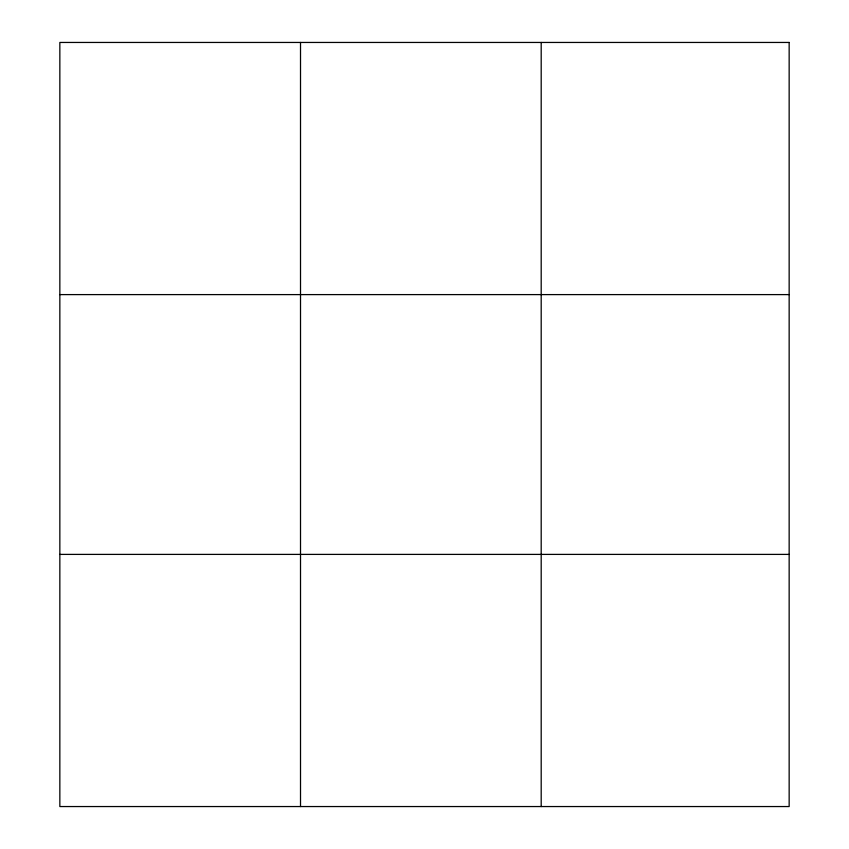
<?xml version="1.0" encoding="UTF-8"?>
<svg xmlns="http://www.w3.org/2000/svg" width="849" height="849" viewBox="0 0 849 849"><rect width="100%" height="100%" fill="white"/><g stroke="black" fill="none" stroke-linecap="round" stroke-linejoin="round"><path stroke-width="1.27" d="M300.514 42.45L300.514 806.55M541.195 42.45L541.195 806.55M59.844 294.603L789.156 294.603M59.844 554.397L789.156 554.397M789.156 42.45L789.156 806.55L59.844 806.55L59.844 42.45L789.156 42.45"/></g></svg>
